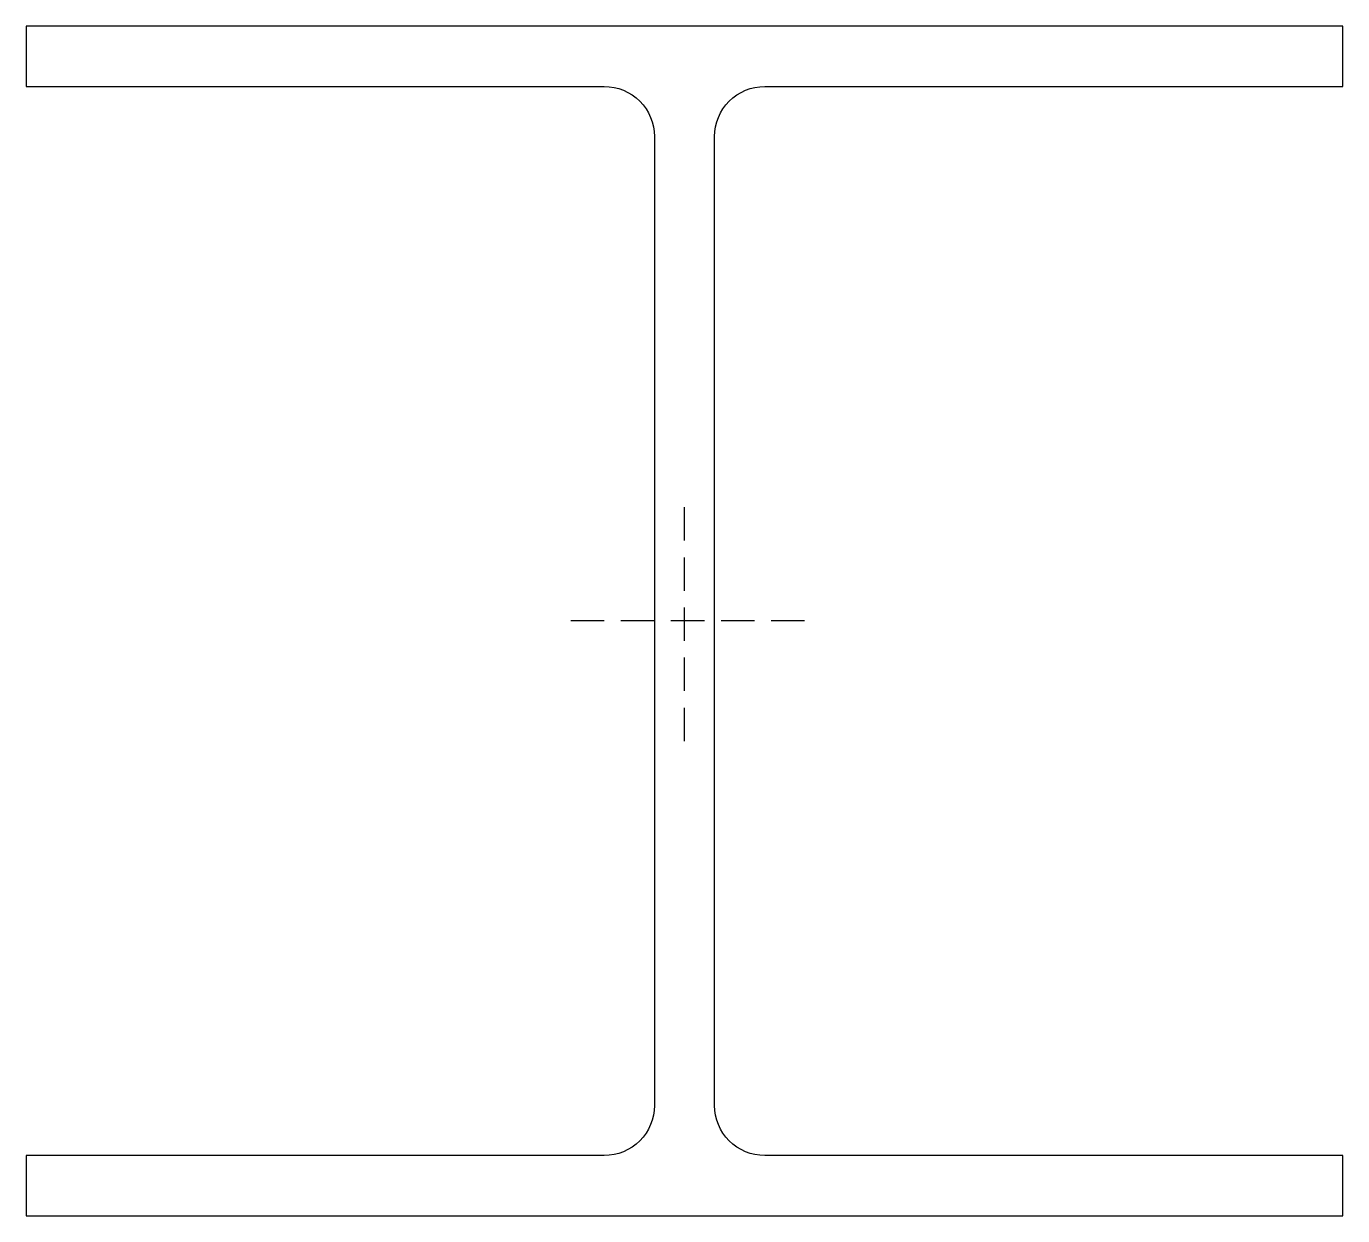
# Model space of a CAD drawing. Header units: millimetres. Extents: x -197 to 197, y -178 to 178.
import ezdxf

# ---------------------------------------------------------------- set-up
doc = ezdxf.new("R2010")
doc.units = ezdxf.units.MM
doc.linetypes.add('DASHED', pattern=[0.75, 0.5, -0.25])
doc.layers.add('ref', color=251, linetype='Continuous', plot=False)

msp = doc.modelspace()

# ---------------------------------------------------------------- linework, layer by layer
msp.add_lwpolyline([(-9, -145, -0.414214), (-24, -160), (-197, -160), (-197, -178), (197, -178), (197, -160), (24, -160, -0.414214), (9, -145), (9, 145, -0.414214), (24, 160), (197, 160), (197, 178), (-197, 178), (-197, 160), (-24, 160, -0.414214), (-9, 145)], format="xyb", close=True)
at = {"layer": 'ref', "linetype": 'DASHED', "ltscale": 20}
for p, q in [((0, -35.95), (0, 35.95)), ((35.95, 0), (-35.95, 0))]:
    msp.add_line(p, q, dxfattribs=at)

doc.saveas('drawing.dxf')
